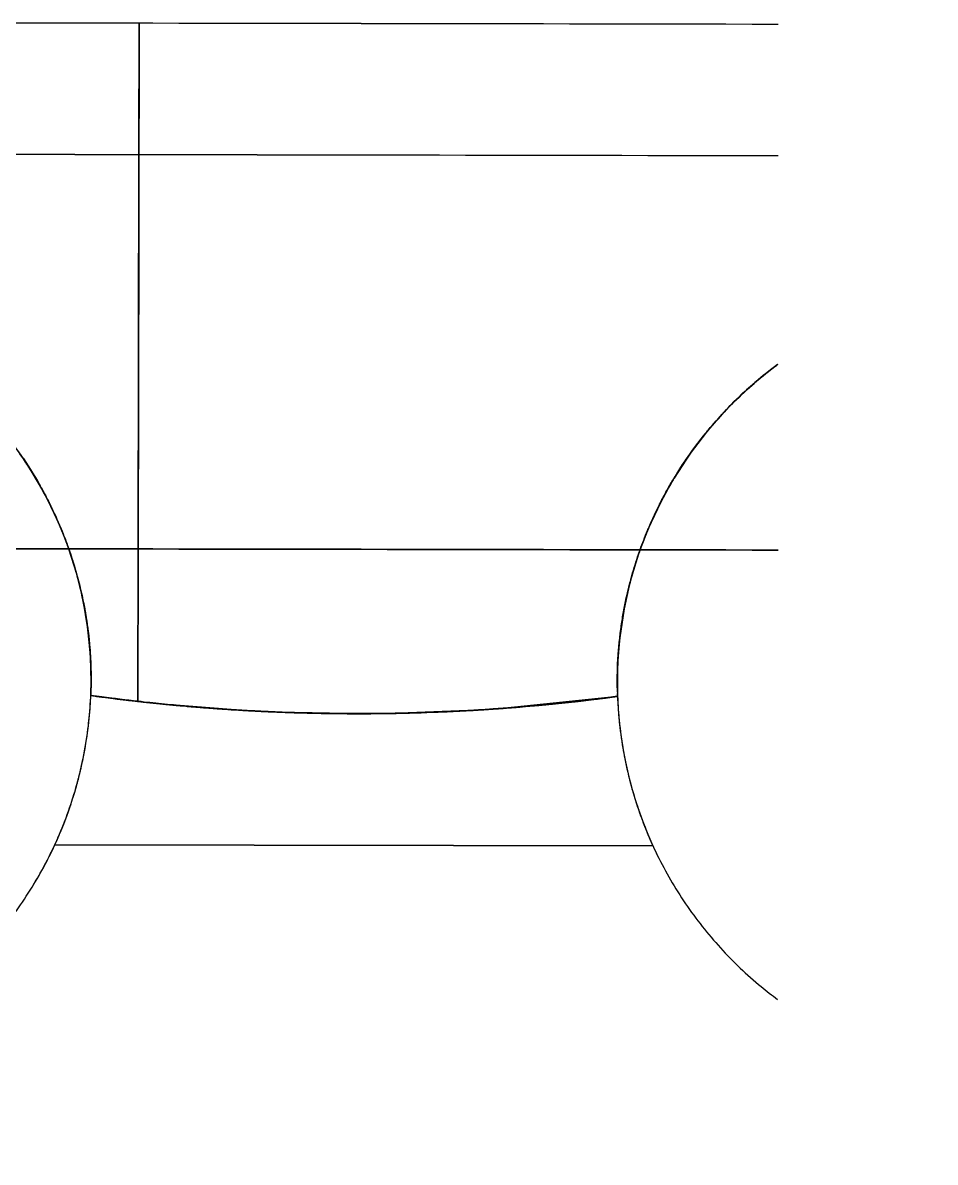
# Model space of a CAD drawing. Header units: metres. Extents: x -1161 to -1080, y 3 to 563.
# Drawn here: x -1091.989 to -1090.602, y 507.716 to 509.449 of the extents above; entities that cross this region are included whole.
import ezdxf

# ---------------------------------------------------------------- set-up
doc = ezdxf.new("R2010")
doc.units = ezdxf.units.M
doc.layers.add('A-GENM', color=7, linetype='Continuous', lineweight=35)

# ---------------------------------------------------------------- blocks, each defined once
blk = doc.blocks.new('CappingBeam_RS39A_CB04 - CappingBeam_RS39A_CB04-57951987-DRG-2873171 - BARRIER LAYOUT')
at = {"layer": 'A-GENM', "color": 253, "lineweight": 25, "true_color": 0xa3a3a3}
blk.add_open_spline([(109.4872, -4.711), (109.5435, -4.9245), (109.6562, -5.3515), (109.8816, -6.2056), (110.1633, -7.2733), (110.5014, -8.5546), (110.8394, -9.8358), (111.1775, -11.1169), (111.5155, -12.398), (111.8487, -13.6607), (112.0692, -14.4963), (112.177, -14.9048)], degree=3, knots=[0, 0, 0, 0, 0.0208333, 0.0416667, 0.0833333, 0.125, 0.1666667, 0.2083333, 0.25, 0.2916667, 0.3315316, 0.3315316, 0.3315316, 0.3315316], dxfattribs=at)
at = {"layer": 'A-GENM', "color": 9, "lineweight": 25, "true_color": 0xbebebe}
blk.add_open_spline([(111.8535, -13.6791), (111.9614, -14.0877), (112.0692, -14.4963), (112.177, -14.9048)], degree=3, dxfattribs=at)
blk = doc.blocks.new('Foundations-Piles - Px-1200-66435314-DRG-2873171 - BARRIER LAYOUT')
at = {"layer": 'A-GENM', "color": 9, "lineweight": 25, "true_color": 0xbebebe}
for start, end in [(98.1818, 106.3636), (98.474, 102.4106), (98.3595, 98.474), (90, 98.1818), (94.1903, 97.7989), (90.2678, 94.1903), (85.2609, 90), (85.9673, 89.6376), (85.2609, 85.9673), (82.0617, 85.2609), (73.6364, 85.2609), (77.7408, 81.4776), (106.3636, 114.5455), (106.6802, 114.5063), (106.555, 106.6802), (102.4106, 105.9618), (73.8555, 77.7408), (51.3032, 73.6364), (69.5094, 73.3191), (65.6493, 69.5094), (114.5455, 122.7273), (115.2366, 122.3499), (114.5455, 115.2366), (61.2713, 65.1622), (57.4432, 61.2713), (122.7273, 130.9091), (122.7273, 125.0334), (122.3499, 122.7273), (53.0232, 57.0073), (125.0334, 130.9091), (51.3032, 53.0232), (130.9091, 139.0909), (130.9091, 139.0909), (139.0909, 147.2727), (139.0909, 147.2727), (147.2727, 155.4545), (147.2727, 155.4545), (155.4545, 158.4521), (155.4545, 158.4521)]:
    blk.add_arc((0, 0), 0.6, start, end, dxfattribs=at)
at = {"layer": 'A-GENM', "color": 254, "lineweight": 25, "true_color": 0xd1d1d1}
for start, end in [(97.7989, 98.3595), (89.6376, 90.1639), (81.8182, 81.9683), (81.4776, 81.8182), (105.9618, 106.555), (73.6364, 73.7727), (73.3191, 73.6364), (65.1622, 65.4545), (57.0073, 57.2727)]:
    blk.add_arc((0, 0), 0.6, start, end, dxfattribs=at)
blk = doc.blocks.new('Foundations-Piles - Px-1200-66435315-DRG-2873171 - BARRIER LAYOUT')
at = {"layer": 'A-GENM', "color": 9, "lineweight": 25, "true_color": 0xbebebe}
for start, end in [(98.1818, 106.3636), (98.474, 102.4106), (98.3595, 98.474), (90, 98.1818), (94.1903, 97.7989), (90.2678, 94.1903), (85.2604, 90), (85.9673, 89.6376), (85.2604, 85.9673), (82.0617, 85.2604), (49.0909, 85.2604), (77.7408, 81.4775), (106.3636, 114.5455), (106.6802, 114.5063), (106.555, 106.6802), (102.4106, 105.9618), (73.8555, 77.7408), (69.5094, 73.319), (65.6493, 69.5094), (114.5455, 122.7273), (115.2366, 122.3499), (114.5455, 115.2366), (61.2713, 65.1622), (57.4432, 61.2713), (122.7273, 130.9091), (122.7273, 125.0334), (122.3499, 122.7273), (53.0232, 57.0073), (125.0334, 130.9091), (49.237, 53.0232), (130.9091, 139.0909), (130.9091, 139.0909), (40.9091, 49.0332), (44.7599, 48.8545), (41.0308, 44.7599), (139.0909, 147.2727), (139.0909, 147.2727), (32.7273, 40.9091), (36.471, 40.7042), (32.8247, 36.471), (147.2727, 155.4545), (147.2727, 155.4545), (24.5455, 32.7273), (28.1348, 32.5566), (24.6185, 28.1348), (155.4545, 163.6364), (155.4545, 163.6364), (16.3636, 24.5455), (19.6943, 24.4122), (16.4123, 19.6943), (163.6364, 171.8182), (163.6364, 171.8182), (8.1818, 16.3636), (8.2309, 16.2711), (171.8182, 180), (171.8182, 180), (0, 8.1818), (0, 8.1818), (180, 188.1818), (180, 188.1818), (304.287, 0), (352.0318, 0), (188.1818, 196.3636), (188.1818, 196.3636), (349.383, 351.8182), (351.8507, 352.0318), (344.0627, 349.383), (196.3636, 204.5455), (196.3636, 204.5455), (340.8893, 343.5737), (343.7001, 344.0627), (336.0926, 340.8893), (204.5455, 212.7273), (204.5455, 212.7273), (332.75, 335.363), (335.4873, 336.0926), (328.1212, 332.6991), (212.7273, 220.9091), (212.7273, 220.9091), (324.61, 327.1535), (327.3162, 328.1212), (320.1484, 324.61), (220.9091, 229.0909), (220.9091, 229.0909), (316.5668, 318.9451), (319.1453, 320.1484), (312.1736, 316.5668), (310.9744, 312.1736), (229.0909, 237.2727), (229.0909, 237.2727), (308.5485, 310.7376), (304.287, 308.5485), (302.7273, 304.287), (302.8036, 304.1966), (237.2727, 245.4545), (237.2727, 245.4545), (294.5455, 302.7273), (296.2166, 300.545), (300.545, 302.531), (245.4545, 253.6364), (245.4545, 253.6364), (286.3636, 294.5455), (288.2326, 292.5512), (292.5512, 294.3251), (294.633, 296.2166), (286.4625, 288.2088), (253.6364, 261.0336), (253.6364, 261.8182), (278.1818, 286.3636), (280.1511, 284.5641), (284.5641, 286.12), (261.0336, 261.8182), (261.8182, 264.2124), (261.8182, 270), (264.2124, 268.889), (268.889, 270), (270, 278.1818), (270, 272.219), (272.219, 276.7535), (276.7535, 278.1818), (278.1818, 280.1511)]:
    blk.add_arc((0, 0), 0.6, start, end, dxfattribs=at)
at = {"layer": 'A-GENM', "color": 254, "lineweight": 25, "true_color": 0xd1d1d1}
for start, end in [(97.7989, 98.3595), (89.7105, 90.164), (81.8182, 81.9683), (81.4775, 81.8182), (105.9618, 106.555), (73.6364, 73.7727), (73.319, 73.6364), (65.1622, 65.4545), (57.0073, 57.2727), (48.8545, 49.0332), (40.7042, 40.9091), (32.5566, 32.7273), (24.4122, 24.5455), (318.9451, 319.0909), (310.7376, 310.9091), (302.6023, 302.7273), (294.3251, 294.5455), (286.12, 286.3636)]:
    blk.add_arc((0, 0), 0.6, start, end, dxfattribs=at)
blk = doc.blocks.new('Shotcrete Adaptive v1 - 1200 Dia Pile _ 2_000 Spacing-61394266-DRG-2873171 - BARRIER LAYOUT')
at = {"layer": 'A-GENM', "color": 9, "lineweight": 25, "true_color": 0xbebebe}
for p, q in [((-0.4546, 0.25), (0.4546, 0.25)), ((0.4546, 0.25), (-0.4546, 0.25))]:
    blk.add_line(p, q, dxfattribs=at)
at = {"layer": 'A-GENM', "color": 254, "lineweight": 25, "true_color": 0xd1d1d1}
blk.add_line((0.1869, 0.0442), (0.1837, 0.0444), dxfattribs=at)
at = {"layer": 'A-GENM', "color": 9, "lineweight": 25, "true_color": 0xbebebe}
for centre, radius, start, end in [((-1, 0), 0.6, 20.2506, 24.6243), ((-1, 0), 0.6, 20.2506, 24.6243), ((1, 0), 0.6, 155.3757, 156.256), ((1, 0), 0.6, 155.3757, 156.256), ((1, 0), 0.6, 156.256, 159.4284), ((1, 0), 0.6, 156.256, 159.4284), ((1, 0), 0.6, 159.4284, 164.1122), ((1, 0), 0.6, 159.4284, 164.1122), ((-1, 0), 0.6, 17.5708, 20.2506), ((-1, 0), 0.6, 17.5708, 20.2506), ((-1, 0), 0.6, 10.4552, 17.5708), ((-1, 0), 0.6, 10.4552, 17.5708), ((1, 0), 0.6, 164.1122, 165.1814), ((1, 0), 0.6, 164.1122, 165.1814), ((1, 0), 0.6, 165.2053, 167.4341), ((1, 0), 0.6, 165.2053, 167.4341), ((1, 0), 0.6, 167.4341, 171.9769), ((1, 0), 0.6, 167.4341, 171.9769), ((-1, 0), 0.6, 9.7254, 10.4552), ((-1, 0), 0.6, 9.7254, 10.4552), ((-1, 0), 0.6, 2.2116, 9.6825), ((-1, 0), 0.6, 2.2116, 9.6825), ((1, 0), 0.6, 171.9769, 173.3931), ((1, 0), 0.6, 171.9769, 173.3931), ((1, 0), 0.6, 173.7282, 175.3656), ((1, 0), 0.6, 173.7282, 175.3656), ((1, 0), 0.6, 173.41, 173.6668), ((1, 0), 0.6, 173.41, 173.6668), ((0, -2.95), 3, 85.3975, 97.6709), ((0, -2.95), 3, 94.6025, 94.7409), ((0, -2.95), 3, 94.376, 94.6025), ((0, -2.95), 3, 91.5342, 91.6835), ((0, -2.95), 3, 91.3583, 91.5342), ((0, -2.95), 3, 88.3166, 88.6417), ((0, -2.95), 3, 85.2592, 85.6256), ((0, -2.95), 3, 82.3291, 85.3975), ((1, 0), 0.6, 175.3656, 177.7884), ((1, 0), 0.6, 175.3656, 177.7884), ((0, -2.95), 3, 97.3435, 97.6709), ((0, -2.95), 3, 82.3291, 82.6565)]:
    blk.add_arc(centre, radius, start, end, dxfattribs=at)
at = {"layer": 'A-GENM', "color": 254, "lineweight": 25, "true_color": 0xd1d1d1}
for start, end in [(94.8905, 96.2933), (94.7409, 94.8874), (94.2003, 94.3743), (93.5177, 94.1923), (93.2987, 93.5084), (92.1103, 93.2987), (91.6835, 92.1083), (91.0758, 91.3583), (90.7225, 91.0758), (89.8009, 90.7148), (88.6417, 89.8009), (87.8921, 88.3166), (87.7668, 87.8901), (87.238, 87.7668), (86.4919, 87.2322), (85.6256, 86.428), (85.1133, 85.2592), (84.4422, 85.1097), (83.7083, 84.4422), (96.3064, 97.3435), (82.6565, 83.6897)]:
    blk.add_arc((0, -2.95), 3, start, end, dxfattribs=at)
blk = doc.blocks.new('StitchPour_RS39A_05 - StitchPour_RS39A_05-60503718-DRG-2873171 - BARRIER LAYOUT')
at = {"layer": 'A-GENM', "color": 253, "lineweight": 25, "true_color": 0xa3a3a3}
for points, knots in [([(109.3269, -4.8872), (109.3722, -5.059), (109.4739, -5.4444), (109.6883, -6.2568), (109.97, -7.3246), (110.3081, -8.6059), (110.6461, -9.8872), (110.9842, -11.1684), (111.3223, -12.4497), (111.6554, -13.7122), (111.8759, -14.5478), (111.9837, -14.9562)], [0.004072, 0.004072, 0.004072, 0.004072, 0.0208333, 0.0416667, 0.0833333, 0.125, 0.1666667, 0.2083333, 0.25, 0.2916667, 0.3315159, 0.3315159, 0.3315159, 0.3315159]), ([(111.4038, -15.1103), (111.296, -14.7018), (111.0755, -13.8661), (110.686, -12.3898), (110.3197, -11.0016), (109.9816, -9.7203), (109.728, -8.7592), (109.4744, -7.7982), (109.2209, -6.8372), (108.9673, -5.8762), (108.7982, -5.2355), (108.7137, -4.9151)], [0.6684781, 0.6684781, 0.6684781, 0.6684781, 0.7083333, 0.75, 0.8125, 0.84375, 0.875, 0.90625, 0.9375, 0.96875, 1, 1, 1, 1])]:
    blk.add_open_spline(points, degree=3, knots=knots, dxfattribs=at)
at = {"layer": 'A-GENM', "color": 9, "lineweight": 25, "true_color": 0xbebebe}
for points in [[(111.6604, -13.7309), (111.7681, -14.1393), (111.8759, -14.5478), (111.9837, -14.9562)], [(111.0804, -13.8847), (111.1882, -14.2932), (111.296, -14.7018), (111.4038, -15.1103)]]:
    blk.add_open_spline(points, degree=3, dxfattribs=at)
blk = doc.blocks.new('T2DPAA-T2D-C3S-RS-M3D-100334_rvt-1-DRG-2873171 - BARRIER LAYOUT')
at = {"layer": 'A-GENM', "color": 9, "lineweight": 25, "true_color": 0xbebebe}
for p, q in [((-1091.8124, 509.2487), (-1091.8121, 509.4487)), ((-1091.8121, 509.4487), (-1091.8124, 509.2487)), ((-1091.8121, 509.4487), (-1091.8122, 509.3578)), ((-1091.8122, 509.3578), (-1091.8121, 509.4487)), ((-1091.8122, 509.3578), (-1091.8124, 509.2487)), ((-1091.8124, 509.2487), (-1091.8122, 509.3578)), ((-1091.8135, 508.6487), (-1091.8124, 509.2487)), ((-1091.8124, 509.2487), (-1091.8135, 508.6487)), ((-1091.8126, 509.1225), (-1091.8124, 509.2487)), ((-1091.8131, 508.8873), (-1091.8126, 509.1225)), ((-1090.8413, 508.9292), (-1090.8557, 508.9183)), ((-1090.8557, 508.9183), (-1090.8885, 508.8906)), ((-1091.8131, 508.8873), (-1091.8135, 508.652)), ((-1091.8135, 508.652), (-1091.8131, 508.8873)), ((-1090.8923, 508.8871), (-1090.9196, 508.8602)), ((-1090.891, 508.8883), (-1090.8923, 508.8871)), ((-1090.9196, 508.8602), (-1090.9493, 508.8267)), ((-1090.9512, 508.8243), (-1090.9744, 508.7937)), ((-1090.9499, 508.8259), (-1090.9512, 508.8243)), ((-1091.9872, 508.7845), (-1091.9953, 508.7963)), ((-1090.9744, 508.7937), (-1090.9989, 508.7563)), ((-1091.9746, 508.7651), (-1091.9866, 508.7837)), ((-1091.9587, 508.7377), (-1091.9746, 508.7651)), ((-1091.0005, 508.7537), (-1091.0191, 508.7201)), ((-1090.9993, 508.7556), (-1091.0005, 508.7537)), ((-1091.952, 508.725), (-1091.9587, 508.7377)), ((-1091.9357, 508.6908), (-1091.952, 508.725)), ((-1091.0191, 508.7201), (-1091.0382, 508.6791)), ((-1091.9247, 508.6641), (-1091.9357, 508.6908)), ((-1091.0392, 508.6768), (-1091.0503, 508.6478)), ((-1091.0382, 508.6791), (-1091.0392, 508.6768)), ((-1091.9192, 508.6492), (-1091.9247, 508.6641)), ((-1091.8135, 508.652), (-1091.8135, 508.6487)), ((-1091.8135, 508.6487), (-1091.8135, 508.652)), ((-1091.9075, 508.6119), (-1091.9189, 508.6483)), ((-1091.8135, 508.6487), (-1091.8139, 508.4178)), ((-1091.8139, 508.4178), (-1091.8135, 508.6487)), ((-1091.8139, 508.4178), (-1091.8135, 508.6487)), ((-1091.8135, 508.6487), (-1091.8139, 508.4178)), ((-1091.0528, 508.6409), (-1091.0644, 508.6028)), ((-1091.0503, 508.6478), (-1091.0528, 508.6409)), ((-1091.0651, 508.6005), (-1091.0655, 508.5987)), ((-1091.8906, 508.53), (-1091.8969, 508.5678)), ((-1091.0748, 508.5577), (-1091.0814, 508.5133)), ((-1091.8852, 508.4467), (-1091.8862, 508.4847)), ((-1091.0846, 508.4723), (-1091.085, 508.4309)), ((-1091.8857, 508.4257), (-1091.8852, 508.4467)), ((-1091.8498, 508.421), (-1091.8857, 508.4257)), ((-1091.085, 508.4309), (-1091.0849, 508.4293)), ((-1091.0849, 508.4288), (-1091.0849, 508.4276)), ((-1091.0849, 508.4276), (-1091.0848, 508.4243)), ((-1091.8139, 508.4168), (-1091.8498, 508.421)), ((-1091.7758, 508.4128), (-1091.8139, 508.4168)), ((-1091.6722, 508.4043), (-1091.7758, 508.4128)), ((-1091.0848, 508.4243), (-1091.2564, 508.4065)), ((-1091.6318, 508.402), (-1091.6722, 508.4043)), ((-1091.6022, 508.4006), (-1091.6318, 508.402)), ((-1091.4957, 508.3982), (-1091.6022, 508.4006)), ((-1091.4491, 508.3983), (-1091.4957, 508.3982)), ((-1091.4289, 508.3986), (-1091.4491, 508.3983)), ((-1091.3126, 508.4028), (-1091.4289, 508.3986)), ((-1091.2666, 508.4057), (-1091.3126, 508.4028)), ((-1091.2564, 508.4065), (-1091.2666, 508.4057))]:
    blk.add_line(p, q, dxfattribs=at)
at = {"layer": 'A-GENM', "color": 9, "lineweight": 25, "true_color": 0xbebebe, "flags": 128}
for points in [[(-1091.8124, 509.2487), (-1091.8126, 509.1225), (-1091.8131, 508.8873)], [(-1091.8969, 508.5678), (-1091.901, 508.5866), (-1091.9075, 508.6119)], [(-1091.0658, 508.5978), (-1091.0665, 508.5951), (-1091.0748, 508.5577)], [(-1091.8862, 508.485), (-1091.8879, 508.5067), (-1091.8906, 508.53)], [(-1091.0814, 508.5133), (-1091.0818, 508.5103), (-1091.0846, 508.4723)]]:
    blk.add_lwpolyline(points, dxfattribs=at)
at = {"layer": 'A-GENM', "color": 9, "lineweight": 25, "true_color": 0xbebebe}
for points in [[(-1090.8597, 508.9151), (-1090.8535, 508.9201), (-1090.8473, 508.9249), (-1090.8409, 508.9295)], [(-1090.8596, 508.9152), (-1090.8534, 508.9201), (-1090.8472, 508.9249), (-1090.8409, 508.9295)], [(-1090.8876, 508.8914), (-1090.8785, 508.8996), (-1090.8692, 508.9076), (-1090.8596, 508.9152)], [(-1090.8876, 508.8914), (-1090.8785, 508.8996), (-1090.8692, 508.9075), (-1090.8597, 508.9151)], [(-1090.9229, 508.8567), (-1090.9131, 508.8672), (-1090.9029, 508.8773), (-1090.8924, 508.8871)], [(-1090.9228, 508.8568), (-1090.913, 508.8673), (-1090.9028, 508.8774), (-1090.8923, 508.8871)], [(-1090.8924, 508.8871), (-1090.8918, 508.8876), (-1090.8912, 508.8882), (-1090.8906, 508.8887)], [(-1090.8922, 508.8871), (-1090.8917, 508.8877), (-1090.8911, 508.8882), (-1090.8905, 508.8887)], [(-1090.8892, 508.8899), (-1090.8887, 508.8904), (-1090.8882, 508.8909), (-1090.8876, 508.8914)], [(-1090.8892, 508.8899), (-1090.8887, 508.8904), (-1090.8881, 508.8909), (-1090.8876, 508.8914)], [(-1090.9467, 508.8298), (-1090.939, 508.839), (-1090.931, 508.848), (-1090.9228, 508.8568)], [(-1090.9466, 508.8299), (-1090.939, 508.839), (-1090.9311, 508.848), (-1090.9229, 508.8567)], [(-1090.9964, 508.7605), (-1090.9827, 508.7827), (-1090.9676, 508.804), (-1090.9512, 508.8242)], [(-1090.9771, 508.79), (-1090.9688, 508.8017), (-1090.9602, 508.8132), (-1090.9511, 508.8244)], [(-1090.9512, 508.8242), (-1090.9507, 508.825), (-1090.9501, 508.8257), (-1090.9495, 508.8264)], [(-1090.9511, 508.8244), (-1090.9506, 508.8251), (-1090.95, 508.8258), (-1090.9494, 508.8264)], [(-1090.949, 508.827), (-1090.9482, 508.828), (-1090.9474, 508.8289), (-1090.9466, 508.8299)], [(-1090.949, 508.827), (-1090.9482, 508.8279), (-1090.9475, 508.8289), (-1090.9467, 508.8298)], [(-1090.9964, 508.7604), (-1090.9903, 508.7705), (-1090.9838, 508.7803), (-1090.9771, 508.79)], [(-1091.9882, 508.7861), (-1091.9785, 508.7717), (-1091.9694, 508.757), (-1091.961, 508.7419)], [(-1091.9881, 508.786), (-1091.9808, 508.7751), (-1091.9738, 508.764), (-1091.9671, 508.7526)], [(-1091.0208, 508.7167), (-1091.0145, 508.7293), (-1091.0077, 508.7416), (-1091.0005, 508.7537)], [(-1091.0005, 508.7537), (-1091.0001, 508.7544), (-1090.9996, 508.7552), (-1090.9991, 508.7559)], [(-1091.0004, 508.7538), (-1091, 508.7545), (-1090.9996, 508.7552), (-1090.9992, 508.7559)], [(-1090.9986, 508.7569), (-1090.9979, 508.7581), (-1090.9971, 508.7593), (-1090.9964, 508.7605)], [(-1090.9986, 508.7569), (-1090.9979, 508.7581), (-1090.9971, 508.7592), (-1090.9964, 508.7604)], [(-1091.9671, 508.7526), (-1091.9651, 508.7491), (-1091.963, 508.7455), (-1091.9611, 508.7419)], [(-1091.9611, 508.7419), (-1091.9593, 508.7388), (-1091.9576, 508.7356), (-1091.9558, 508.7324)], [(-1091.961, 508.7419), (-1091.9593, 508.7388), (-1091.9575, 508.7356), (-1091.9558, 508.7324)], [(-1091.9558, 508.7324), (-1091.9528, 508.7267), (-1091.9498, 508.7209), (-1091.947, 508.7151)], [(-1091.9558, 508.7324), (-1091.9527, 508.7266), (-1091.9498, 508.7208), (-1091.9469, 508.7149)], [(-1091.947, 508.7151), (-1091.9467, 508.7146), (-1091.9465, 508.7142), (-1091.9463, 508.7138)], [(-1091.9469, 508.7149), (-1091.9467, 508.7145), (-1091.9465, 508.7141), (-1091.9463, 508.7137)], [(-1091.9459, 508.7129), (-1091.9457, 508.7125), (-1091.9455, 508.7121), (-1091.9453, 508.7117)], [(-1091.9459, 508.7128), (-1091.9457, 508.7124), (-1091.9455, 508.712), (-1091.9453, 508.7116)], [(-1091.9453, 508.7117), (-1091.9396, 508.7), (-1091.9343, 508.688), (-1091.9294, 508.676)], [(-1091.9453, 508.7116), (-1091.9396, 508.6999), (-1091.9344, 508.6881), (-1091.9295, 508.6761)], [(-1091.0358, 508.6847), (-1091.0312, 508.6953), (-1091.0263, 508.7057), (-1091.0212, 508.7161)], [(-1091.0358, 508.6848), (-1091.0312, 508.6953), (-1091.0264, 508.7057), (-1091.0212, 508.7159)], [(-1091.0378, 508.6799), (-1091.0372, 508.6815), (-1091.0365, 508.6832), (-1091.0358, 508.6848)], [(-1091.0378, 508.68), (-1091.0372, 508.6816), (-1091.0365, 508.6831), (-1091.0358, 508.6847)], [(-1091.9295, 508.6761), (-1091.9284, 508.6734), (-1091.9272, 508.6706), (-1091.9261, 508.6678)], [(-1091.9294, 508.676), (-1091.9283, 508.6732), (-1091.9272, 508.6705), (-1091.9261, 508.6677)], [(-1091.9261, 508.6678), (-1091.9249, 508.6647), (-1091.9238, 508.6616), (-1091.9226, 508.6585)], [(-1091.9261, 508.6677), (-1091.9249, 508.6647), (-1091.9238, 508.6616), (-1091.9226, 508.6585)], [(-1091.0505, 508.6475), (-1091.047, 508.6573), (-1091.0432, 508.6671), (-1091.0392, 508.6768)], [(-1091.0505, 508.6475), (-1091.047, 508.6573), (-1091.0432, 508.6671), (-1091.0392, 508.6767)], [(-1091.0392, 508.6767), (-1091.0387, 508.6778), (-1091.0383, 508.6789), (-1091.0378, 508.6799)], [(-1091.0391, 508.6769), (-1091.0387, 508.6779), (-1091.0383, 508.679), (-1091.0378, 508.68)], [(-1091.9226, 508.6585), (-1091.9215, 508.6554), (-1091.9203, 508.6522), (-1091.9192, 508.649)], [(-1091.9226, 508.6585), (-1091.9215, 508.6554), (-1091.9203, 508.6522), (-1091.9192, 508.649)], [(-1091.9192, 508.649), (-1091.9177, 508.6447), (-1091.9162, 508.6404), (-1091.9148, 508.6361)], [(-1091.9192, 508.649), (-1091.9175, 508.6442), (-1091.9159, 508.6393), (-1091.9143, 508.6345)], [(-1091.9148, 508.6361), (-1091.9146, 508.6356), (-1091.9145, 508.635), (-1091.9143, 508.6345)], [(-1091.9143, 508.6345), (-1091.9141, 508.634), (-1091.914, 508.6336), (-1091.9138, 508.6331)], [(-1091.9143, 508.6345), (-1091.9141, 508.634), (-1091.914, 508.6336), (-1091.9138, 508.6331)], [(-1091.0641, 508.6041), (-1091.0611, 508.615), (-1091.0578, 508.6259), (-1091.0542, 508.6366)], [(-1091.064, 508.6042), (-1091.0611, 508.615), (-1091.0578, 508.6258), (-1091.0543, 508.6364)], [(-1091.0543, 508.6364), (-1091.0531, 508.6401), (-1091.0518, 508.6438), (-1091.0505, 508.6475)], [(-1091.0542, 508.6366), (-1091.053, 508.6402), (-1091.0518, 508.6439), (-1091.0505, 508.6475)], [(-1091.9135, 508.6319), (-1091.909, 508.6179), (-1091.905, 508.6036), (-1091.9016, 508.5893)], [(-1091.9134, 508.6318), (-1091.9096, 508.6197), (-1091.9061, 508.6075), (-1091.903, 508.5951)], [(-1091.0665, 508.5951), (-1091.0662, 508.5963), (-1091.0658, 508.5975), (-1091.0655, 508.5987)], [(-1091.0664, 508.5953), (-1091.0661, 508.5965), (-1091.0658, 508.5976), (-1091.0655, 508.5988)], [(-1091.0647, 508.6019), (-1091.0645, 508.6027), (-1091.0643, 508.6035), (-1091.064, 508.6042)], [(-1091.0647, 508.6019), (-1091.0645, 508.6026), (-1091.0643, 508.6034), (-1091.0641, 508.6041)], [(-1091.903, 508.5951), (-1091.9025, 508.5932), (-1091.9021, 508.5913), (-1091.9016, 508.5893)], [(-1091.9016, 508.5893), (-1091.901, 508.5867), (-1091.9004, 508.5841), (-1091.8998, 508.5815)], [(-1091.9016, 508.5893), (-1091.901, 508.5867), (-1091.9004, 508.5841), (-1091.8998, 508.5815)], [(-1091.8998, 508.5815), (-1091.8977, 508.5722), (-1091.8958, 508.5628), (-1091.8942, 508.5534)], [(-1091.0806, 508.5205), (-1091.0775, 508.5456), (-1091.0727, 508.5705), (-1091.0665, 508.5951)], [(-1091.0756, 508.5532), (-1091.0731, 508.5673), (-1091.07, 508.5812), (-1091.0665, 508.5951)], [(-1091.8942, 508.5534), (-1091.8941, 508.5528), (-1091.894, 508.5521), (-1091.8939, 508.5515)], [(-1091.8939, 508.5515), (-1091.8937, 508.5505), (-1091.8935, 508.5494), (-1091.8933, 508.5483)], [(-1091.8938, 508.5514), (-1091.8937, 508.5505), (-1091.8935, 508.5495), (-1091.8933, 508.5485)], [(-1091.8933, 508.5485), (-1091.8911, 508.5351), (-1091.8893, 508.5216), (-1091.888, 508.5081)], [(-1091.8933, 508.5483), (-1091.8913, 508.536), (-1091.8896, 508.5236), (-1091.8883, 508.5112)], [(-1091.8883, 508.5112), (-1091.8882, 508.5102), (-1091.8881, 508.5092), (-1091.888, 508.5082)], [(-1091.0818, 508.5103), (-1091.0816, 508.5117), (-1091.0815, 508.5131), (-1091.0813, 508.5145)], [(-1091.0817, 508.5106), (-1091.0816, 508.5119), (-1091.0815, 508.5132), (-1091.0813, 508.5145)], [(-1091.0813, 508.5145), (-1091.0811, 508.5165), (-1091.0808, 508.5185), (-1091.0806, 508.5205)], [(-1091.0813, 508.5145), (-1091.0811, 508.5165), (-1091.0809, 508.5184), (-1091.0806, 508.5203)], [(-1091.888, 508.5082), (-1091.8879, 508.5065), (-1091.8877, 508.5048), (-1091.8876, 508.5031)], [(-1091.888, 508.5081), (-1091.8879, 508.5065), (-1091.8877, 508.5049), (-1091.8876, 508.5032)], [(-1091.8876, 508.5032), (-1091.8865, 508.491), (-1091.8858, 508.4787), (-1091.8854, 508.4664)], [(-1091.8876, 508.5031), (-1091.8865, 508.4916), (-1091.8858, 508.4801), (-1091.8855, 508.4686)], [(-1091.0851, 508.4352), (-1091.0856, 508.4603), (-1091.0844, 508.4854), (-1091.0818, 508.5103)], [(-1091.0848, 508.4676), (-1091.0843, 508.4819), (-1091.0833, 508.4961), (-1091.0818, 508.5103)], [(-1091.8853, 508.463), (-1091.8851, 508.4506), (-1091.8852, 508.4381), (-1091.8857, 508.4257)], [(-1091.8853, 508.4629), (-1091.8851, 508.4506), (-1091.8852, 508.4383), (-1091.8857, 508.426)], [(-1091.8855, 508.4686), (-1091.8855, 508.4679), (-1091.8854, 508.4672), (-1091.8854, 508.4664)], [(-1091.8854, 508.4657), (-1091.8854, 508.4648), (-1091.8854, 508.4638), (-1091.8853, 508.4629)], [(-1091.8854, 508.4657), (-1091.8854, 508.4648), (-1091.8854, 508.4639), (-1091.8853, 508.463)], [(-1091.0851, 508.4351), (-1091.0853, 508.4459), (-1091.0852, 508.4568), (-1091.0848, 508.4676)], [(-1091.8857, 508.426), (-1091.88, 508.4252), (-1091.8743, 508.4244), (-1091.8687, 508.4237)], [(-1091.8857, 508.4257), (-1091.8737, 508.4241), (-1091.8618, 508.4225), (-1091.8498, 508.421)], [(-1091.0986, 508.4227), (-1091.094, 508.4233), (-1091.0894, 508.4239), (-1091.0848, 508.4245)], [(-1091.085, 508.4308), (-1091.085, 508.4323), (-1091.0851, 508.4337), (-1091.0851, 508.4352)], [(-1091.085, 508.4308), (-1091.085, 508.4322), (-1091.0851, 508.4336), (-1091.0851, 508.4351)], [(-1091.0848, 508.4245), (-1091.0848, 508.426), (-1091.0849, 508.4274), (-1091.0849, 508.4289)], [(-1091.0848, 508.4243), (-1091.0848, 508.4258), (-1091.0849, 508.4273), (-1091.0849, 508.4288)], [(-1091.8687, 508.4237), (-1091.8505, 508.4213), (-1091.8323, 508.419), (-1091.8141, 508.417)], [(-1091.8498, 508.421), (-1091.8379, 508.4195), (-1091.8259, 508.4181), (-1091.8139, 508.4168)], [(-1091.8139, 508.4168), (-1091.7861, 508.4137), (-1091.7582, 508.4109), (-1091.7303, 508.4086)], [(-1091.8132, 508.4169), (-1091.8104, 508.4166), (-1091.8076, 508.4163), (-1091.8048, 508.4159)], [(-1091.8048, 508.4159), (-1091.7834, 508.4136), (-1091.762, 508.4115), (-1091.7405, 508.4096)], [(-1091.7405, 508.4096), (-1091.7381, 508.4094), (-1091.7356, 508.4092), (-1091.7332, 508.4089)], [(-1091.7332, 508.4089), (-1091.7268, 508.4084), (-1091.7205, 508.4079), (-1091.7141, 508.4074)], [(-1091.7303, 508.4086), (-1091.7264, 508.4083), (-1091.7225, 508.4079), (-1091.7185, 508.4076)], [(-1091.7185, 508.4076), (-1091.7018, 508.4063), (-1091.685, 508.4051), (-1091.6683, 508.404)], [(-1091.7141, 508.4074), (-1091.6986, 508.4061), (-1091.6832, 508.405), (-1091.6677, 508.4041)], [(-1091.2563, 508.4066), (-1091.25, 508.407), (-1091.2436, 508.4075), (-1091.2373, 508.4081)], [(-1091.2518, 508.4068), (-1091.248, 508.4071), (-1091.2442, 508.4074), (-1091.2404, 508.4077)], [(-1091.2373, 508.4081), (-1091.2349, 508.4083), (-1091.2324, 508.4085), (-1091.23, 508.4087)], [(-1091.23, 508.4087), (-1091.2057, 508.4107), (-1091.1815, 508.4131), (-1091.1573, 508.4157)], [(-1091.1573, 508.4157), (-1091.1388, 508.4177), (-1091.1203, 508.4199), (-1091.1018, 508.4223)], [(-1091.1018, 508.4223), (-1091.1007, 508.4224), (-1091.0997, 508.4226), (-1091.0986, 508.4227)], [(-1091.6683, 508.404), (-1091.6585, 508.4034), (-1091.6488, 508.4029), (-1091.6391, 508.4024)], [(-1091.6677, 508.4041), (-1091.6586, 508.4035), (-1091.6495, 508.403), (-1091.6404, 508.4025)], [(-1091.6404, 508.4025), (-1091.6376, 508.4023), (-1091.6347, 508.4022), (-1091.6318, 508.402)], [(-1091.6391, 508.4024), (-1091.6367, 508.4022), (-1091.6342, 508.4021), (-1091.6318, 508.402)], [(-1091.6314, 508.402), (-1091.6291, 508.4018), (-1091.6268, 508.4017), (-1091.6245, 508.4016)], [(-1091.6313, 508.402), (-1091.6286, 508.4019), (-1091.626, 508.4017), (-1091.6233, 508.4016)], [(-1091.6245, 508.4016), (-1091.6147, 508.4011), (-1091.605, 508.4007), (-1091.5953, 508.4003)], [(-1091.6233, 508.4016), (-1091.6138, 508.4011), (-1091.6043, 508.4007), (-1091.5948, 508.4004)], [(-1091.5953, 508.4003), (-1091.5878, 508.4001), (-1091.5804, 508.3998), (-1091.573, 508.3996)], [(-1091.5948, 508.4004), (-1091.5877, 508.4001), (-1091.5805, 508.3998), (-1091.5734, 508.3996)], [(-1091.5734, 508.3996), (-1091.5677, 508.3994), (-1091.5621, 508.3993), (-1091.5564, 508.3991)], [(-1091.573, 508.3996), (-1091.5676, 508.3994), (-1091.5622, 508.3993), (-1091.5568, 508.3991)], [(-1091.5564, 508.3991), (-1091.5449, 508.3988), (-1091.5333, 508.3986), (-1091.5218, 508.3984)], [(-1091.5218, 508.3984), (-1091.4974, 508.3981), (-1091.4731, 508.398), (-1091.4487, 508.3983)], [(-1091.4491, 508.3983), (-1091.4373, 508.3984), (-1091.4255, 508.3986), (-1091.4137, 508.3989)], [(-1091.4487, 508.3983), (-1091.4372, 508.3984), (-1091.4257, 508.3986), (-1091.4142, 508.3989)], [(-1091.4142, 508.3989), (-1091.4085, 508.399), (-1091.4028, 508.3991), (-1091.3971, 508.3993)], [(-1091.4137, 508.3989), (-1091.4084, 508.399), (-1091.403, 508.3991), (-1091.3977, 508.3993)], [(-1091.3977, 508.3993), (-1091.3905, 508.3995), (-1091.3832, 508.3997), (-1091.376, 508.3999)], [(-1091.3971, 508.3993), (-1091.39, 508.3995), (-1091.3829, 508.3997), (-1091.3757, 508.4)], [(-1091.376, 508.3999), (-1091.3517, 508.4008), (-1091.3273, 508.4019), (-1091.303, 508.4034)], [(-1091.3757, 508.4), (-1091.3514, 508.4008), (-1091.3271, 508.402), (-1091.3028, 508.4034)], [(-1091.303, 508.4034), (-1091.2933, 508.4039), (-1091.2836, 508.4046), (-1091.2738, 508.4052)], [(-1091.3028, 508.4034), (-1091.294, 508.404), (-1091.2851, 508.4045), (-1091.2763, 508.4051)], [(-1091.2763, 508.4051), (-1091.2729, 508.4054), (-1091.2696, 508.4056), (-1091.2662, 508.4058)], [(-1091.2738, 508.4052), (-1091.2713, 508.4054), (-1091.2688, 508.4056), (-1091.2663, 508.4057)], [(-1091.2661, 508.4058), (-1091.2638, 508.4059), (-1091.2615, 508.4061), (-1091.2593, 508.4063)], [(-1091.2659, 508.4059), (-1091.2628, 508.4061), (-1091.2596, 508.4063), (-1091.2564, 508.4066)], [(-1091.2593, 508.4063), (-1091.2568, 508.4064), (-1091.2543, 508.4066), (-1091.2518, 508.4068)]]:
    blk.add_open_spline(points, degree=3, dxfattribs=at)
at = {"layer": 'A-GENM', "color": 254, "lineweight": 25, "true_color": 0xd1d1d1}
for points in [[(-1090.8409, 508.9295), (-1090.8472, 508.9249), (-1090.8534, 508.9201), (-1090.8596, 508.9152)], [(-1090.8596, 508.9152), (-1090.8692, 508.9076), (-1090.8785, 508.8996), (-1090.8876, 508.8914)], [(-1090.8923, 508.8872), (-1090.9028, 508.8774), (-1090.913, 508.8673), (-1090.9228, 508.8568)], [(-1090.8905, 508.8887), (-1090.8911, 508.8882), (-1090.8917, 508.8877), (-1090.8923, 508.8872)], [(-1090.8876, 508.8914), (-1090.8882, 508.8909), (-1090.8887, 508.8904), (-1090.8892, 508.8899)], [(-1090.9228, 508.8568), (-1090.931, 508.848), (-1090.939, 508.839), (-1090.9467, 508.8298)], [(-1090.9511, 508.8244), (-1090.9602, 508.8132), (-1090.9688, 508.8017), (-1090.9771, 508.79)], [(-1090.9494, 508.8264), (-1090.95, 508.8258), (-1090.9506, 508.8251), (-1090.9511, 508.8244)], [(-1090.9467, 508.8298), (-1090.9475, 508.8289), (-1090.9482, 508.8279), (-1090.949, 508.827)], [(-1090.9771, 508.79), (-1090.9838, 508.7803), (-1090.9903, 508.7705), (-1090.9964, 508.7604)], [(-1091.9671, 508.7526), (-1091.9738, 508.764), (-1091.9808, 508.7751), (-1091.9881, 508.786)], [(-1091.0004, 508.7538), (-1091.0077, 508.7417), (-1091.0145, 508.7293), (-1091.0208, 508.7167)], [(-1090.9992, 508.7559), (-1090.9996, 508.7552), (-1091, 508.7545), (-1091.0004, 508.7538)], [(-1090.9964, 508.7604), (-1090.9971, 508.7592), (-1090.9979, 508.7581), (-1090.9986, 508.7569)], [(-1091.9611, 508.7419), (-1091.963, 508.7455), (-1091.9651, 508.7491), (-1091.9671, 508.7526)], [(-1091.9558, 508.7324), (-1091.9575, 508.7356), (-1091.9593, 508.7388), (-1091.9611, 508.7419)], [(-1091.9469, 508.7151), (-1091.9498, 508.7209), (-1091.9528, 508.7267), (-1091.9558, 508.7324)], [(-1091.9463, 508.7138), (-1091.9465, 508.7142), (-1091.9467, 508.7146), (-1091.9469, 508.7151)], [(-1091.9452, 508.7116), (-1091.9455, 508.712), (-1091.9457, 508.7124), (-1091.9459, 508.7128)], [(-1091.9295, 508.6761), (-1091.9344, 508.6881), (-1091.9396, 508.6999), (-1091.9452, 508.7116)], [(-1091.0211, 508.7161), (-1091.0263, 508.7057), (-1091.0312, 508.6953), (-1091.0358, 508.6847)], [(-1091.0358, 508.6847), (-1091.0365, 508.6831), (-1091.0372, 508.6815), (-1091.0378, 508.68)], [(-1091.9261, 508.6678), (-1091.9272, 508.6706), (-1091.9283, 508.6734), (-1091.9295, 508.6761)], [(-1091.9226, 508.6585), (-1091.9238, 508.6616), (-1091.9249, 508.6647), (-1091.9261, 508.6678)], [(-1091.0392, 508.6767), (-1091.0432, 508.6671), (-1091.047, 508.6573), (-1091.0505, 508.6475)], [(-1091.0378, 508.68), (-1091.0383, 508.679), (-1091.0387, 508.6779), (-1091.0391, 508.6769)], [(-1091.9192, 508.649), (-1091.9203, 508.6522), (-1091.9215, 508.6554), (-1091.9226, 508.6585)], [(-1091.9143, 508.6345), (-1091.9159, 508.6394), (-1091.9175, 508.6442), (-1091.9192, 508.649)], [(-1091.9138, 508.6331), (-1091.914, 508.6336), (-1091.9141, 508.634), (-1091.9143, 508.6345)], [(-1091.0505, 508.6475), (-1091.0556, 508.6332), (-1091.0601, 508.6187), (-1091.0641, 508.6041)], [(-1091.9016, 508.5893), (-1091.905, 508.6036), (-1091.909, 508.6178), (-1091.9134, 508.6318)], [(-1091.0655, 508.5988), (-1091.0658, 508.5976), (-1091.0661, 508.5965), (-1091.0664, 508.5953)], [(-1091.0641, 508.6041), (-1091.0643, 508.6034), (-1091.0645, 508.6026), (-1091.0647, 508.6019)], [(-1091.8998, 508.5815), (-1091.9004, 508.5841), (-1091.901, 508.5867), (-1091.9016, 508.5893)], [(-1091.0665, 508.5951), (-1091.0728, 508.5705), (-1091.0775, 508.5455), (-1091.0806, 508.5203)], [(-1091.8933, 508.5483), (-1091.8935, 508.5494), (-1091.8937, 508.5505), (-1091.8939, 508.5515)], [(-1091.888, 508.5082), (-1091.8893, 508.5216), (-1091.8911, 508.535), (-1091.8933, 508.5483)], [(-1091.0813, 508.5145), (-1091.0814, 508.5132), (-1091.0816, 508.5119), (-1091.0817, 508.5106)], [(-1091.0806, 508.5203), (-1091.0808, 508.5184), (-1091.0811, 508.5165), (-1091.0813, 508.5145)], [(-1091.8876, 508.5031), (-1091.8877, 508.5048), (-1091.8879, 508.5065), (-1091.888, 508.5082)], [(-1091.8854, 508.4664), (-1091.8858, 508.4787), (-1091.8865, 508.4909), (-1091.8876, 508.5031)], [(-1091.0818, 508.5103), (-1091.0844, 508.4853), (-1091.0856, 508.4602), (-1091.0851, 508.4351)], [(-1091.8857, 508.426), (-1091.8852, 508.4383), (-1091.8851, 508.4506), (-1091.8853, 508.4629)], [(-1091.8853, 508.4629), (-1091.8854, 508.4638), (-1091.8854, 508.4648), (-1091.8854, 508.4657)], [(-1091.8687, 508.4237), (-1091.8743, 508.4244), (-1091.88, 508.4252), (-1091.8857, 508.426)], [(-1091.0848, 508.4245), (-1091.0894, 508.4239), (-1091.094, 508.4233), (-1091.0986, 508.4227)], [(-1091.0851, 508.4351), (-1091.0851, 508.4336), (-1091.085, 508.4322), (-1091.085, 508.4308)], [(-1091.0849, 508.4289), (-1091.0849, 508.4274), (-1091.0848, 508.426), (-1091.0848, 508.4245)], [(-1091.8141, 508.417), (-1091.8323, 508.419), (-1091.8505, 508.4213), (-1091.8687, 508.4237)], [(-1091.8048, 508.4159), (-1091.8076, 508.4163), (-1091.8104, 508.4166), (-1091.8132, 508.4169)], [(-1091.7332, 508.4089), (-1091.7571, 508.411), (-1091.781, 508.4133), (-1091.8048, 508.4159)], [(-1091.7141, 508.4074), (-1091.7205, 508.4079), (-1091.7268, 508.4084), (-1091.7332, 508.4089)], [(-1091.6404, 508.4025), (-1091.665, 508.4038), (-1091.6895, 508.4054), (-1091.7141, 508.4074)], [(-1091.2373, 508.4081), (-1091.2436, 508.4075), (-1091.25, 508.407), (-1091.2563, 508.4066)], [(-1091.1018, 508.4223), (-1091.1469, 508.4165), (-1091.192, 508.4118), (-1091.2373, 508.4081)], [(-1091.0986, 508.4227), (-1091.0997, 508.4226), (-1091.1007, 508.4224), (-1091.1018, 508.4223)], [(-1091.6318, 508.402), (-1091.6347, 508.4022), (-1091.6376, 508.4023), (-1091.6404, 508.4025)], [(-1091.6233, 508.4016), (-1091.626, 508.4017), (-1091.6286, 508.4019), (-1091.6313, 508.402)], [(-1091.5564, 508.3991), (-1091.5621, 508.3993), (-1091.5677, 508.3994), (-1091.5734, 508.3996)], [(-1091.4142, 508.3989), (-1091.4616, 508.3978), (-1091.509, 508.3979), (-1091.5564, 508.3991)], [(-1091.3971, 508.3993), (-1091.4028, 508.3991), (-1091.4085, 508.399), (-1091.4142, 508.3989)], [(-1091.2662, 508.4058), (-1091.2696, 508.4056), (-1091.2729, 508.4054), (-1091.2763, 508.4051)], [(-1091.2564, 508.4066), (-1091.2596, 508.4063), (-1091.2628, 508.4061), (-1091.2659, 508.4059)]]:
    blk.add_open_spline(points, degree=3, dxfattribs=at)
at = {"layer": 'A-GENM', "color": 9, "lineweight": 25, "true_color": 0xbebebe}
for points, knots in [([(-1091.0208, 508.7167), (-1091.0177, 508.7229), (-1091.0111, 508.7354), (-1091.0042, 508.7476), (-1091.0005, 508.7537)], [-0.73011732, -0.73011732, -0.73011732, -0.73011732, -0.71153846, -0.69243366, -0.69243366, -0.69243366, -0.69243366]), ([(-1091.8998, 508.5815), (-1091.8992, 508.5791), (-1091.8971, 508.5691), (-1091.8951, 508.559), (-1091.8938, 508.5514)], [0.80641096, 0.80641096, 0.80641096, 0.80641096, 0.81578947, 0.84426016, 0.84426016, 0.84426016, 0.84426016]), ([(-1091.0806, 508.5203), (-1091.0801, 508.5242), (-1091.0787, 508.5352), (-1091.0769, 508.5461), (-1091.0756, 508.5532)], [-0.9142925, -0.9142925, -0.9142925, -0.9142925, -0.90384615, -0.88461538, -0.88461538, -0.88461538, -0.88461538]), ([(-1091.2404, 508.4077), (-1091.237, 508.408), (-1091.185, 508.4122), (-1091.1331, 508.4179), (-1091.0848, 508.4243)], [0.7858633, 0.7858633, 0.7858633, 0.7858633, 0.8, 1, 1, 1, 1]), ([(-1091.5568, 508.3991), (-1091.5453, 508.3988), (-1091.5094, 508.3981), (-1091.4735, 508.398), (-1091.4491, 508.3983)], [0.3526093, 0.3526093, 0.3526093, 0.3526093, 0.4, 0.5, 0.5, 0.5, 0.5])]:
    blk.add_open_spline(points, degree=3, knots=knots, dxfattribs=at)
at = {"layer": 'A-GENM', "color": 254, "lineweight": 25, "true_color": 0xd1d1d1}
for points, knots in [([(-1091.8939, 508.5515), (-1091.8952, 508.5591), (-1091.8971, 508.5692), (-1091.8993, 508.5791), (-1091.8998, 508.5815)], [-0.84445463, -0.84445463, -0.84445463, -0.84445463, -0.81578947, -0.80674878, -0.80674878, -0.80674878, -0.80674878]), ([(-1091.5734, 508.3996), (-1091.5805, 508.3998), (-1091.5972, 508.4004), (-1091.6138, 508.4011), (-1091.6233, 508.4016)], [-0.39026445, -0.39026445, -0.39026445, -0.39026445, -0.36363636, -0.32806372, -0.32806372, -0.32806372, -0.32806372]), ([(-1091.2763, 508.4051), (-1091.2851, 508.4045), (-1091.3254, 508.4019), (-1091.3657, 508.4002), (-1091.3971, 508.3993)], [-0.7603407, -0.7603407, -0.7603407, -0.7603407, -0.7272727, -0.6097092, -0.6097092, -0.6097092, -0.6097092])]:
    blk.add_open_spline(points, degree=3, knots=knots, dxfattribs=at)
at = {"layer": 'A-GENM', "color": 253, "lineweight": 25, "true_color": 0xa3a3a3}
for name, p, rotation in [('CappingBeam_RS39A_CB04 - CappingBeam_RS39A_CB04-57951987-DRG-2873171 - BARRIER LAYOUT', (-1134.0578, 404.8616), 75.11694444444437), ('StitchPour_RS39A_05 - StitchPour_RS39A_05-60503718-DRG-2873171 - BARRIER LAYOUT', (-1134.0578, 404.8616), 75.11694444444437), ('Foundations-Piles - Px-1200-66435315-DRG-2873171 - BARRIER LAYOUT', (-1092.4852, 508.4499), 75.11694444444437), ('Foundations-Piles - Px-1200-66435314-DRG-2873171 - BARRIER LAYOUT', (-1090.4852, 508.4464), 75.11694444444437), ('Shotcrete Adaptive v1 - 1200 Dia Pile _ 2_000 Spacing-61394266-DRG-2873171 - BARRIER LAYOUT', (-1091.4852, 508.4481), 179.8981467716836)]:
    blk.add_blockref(name, p, dxfattribs=dict(at, rotation=rotation))

msp = doc.modelspace()

# ---------------------------------------------------------------- block references
at = {"lineweight": 5}
msp.add_blockref('T2DPAA-T2D-C3S-RS-M3D-100334_rvt-1-DRG-2873171 - BARRIER LAYOUT', (0, 0), dxfattribs=at)

doc.saveas('drawing.dxf')
